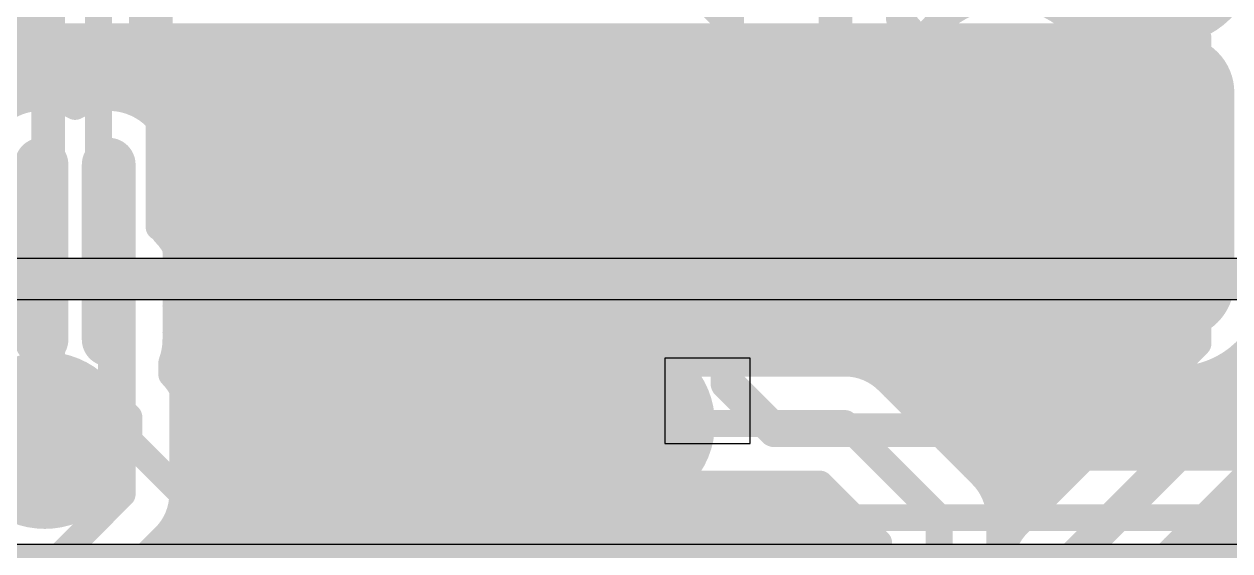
# Model space of a CAD drawing. Header units: millimetres. Extents: x 0.11 to 5.67, y 0.55 to 4.24.
# Drawn here: x 3.2292 to 3.5822, y 1.6753 to 1.8295 of the extents above; entities that cross this region are included whole.
import ezdxf

# ---------------------------------------------------------------- set-up
doc = ezdxf.new("R2010")
doc.units = ezdxf.units.MM
doc.header["$MEASUREMENT"] = 0
for name, color, linetype in [('BottomLayer', 5, 'Continuous'), ('InternalPlane1', 76, 'Continuous'), ('InternalPlane2', 16, 'Continuous'), ('MultiLayer', 9, 'Continuous'), ('TopLayer', 1, 'Continuous'), ('TopOverlay', 2, 'Continuous'), ('TopPaste', 8, 'Continuous'), ('TopSolder', 216, 'Continuous'), ('ViaHoleLayer', 16, 'Continuous')]:
    doc.layers.add(name, color=color, linetype=linetype)

# ---------------------------------------------------------------- blocks, each defined once
blk = doc.blocks.new('EIAJ_SO8_191')
at = {"layer": 'TopLayer', "const_width": 0.02953}
for points in [[(0.02774, 0), (-0.02774, 0)], [(0.02774, -0.05), (-0.02774, -0.05)], [(0.02774, -0.1), (-0.02774, -0.1)]]:
    blk.add_lwpolyline(points, dxfattribs=at)
at = {"layer": 'TopLayer', "const_width": 0.01476}
for points in [[(-0.03512, 0, 1), (-0.02035, 0, 1)], [(0.02035, 0, 1), (0.03512, 0, 1)], [(-0.03512, -0.05, 1), (-0.02035, -0.05, 1)], [(0.02035, -0.05, 1), (0.03512, -0.05, 1)], [(-0.03512, -0.1, 1), (-0.02035, -0.1, 1)], [(0.02035, -0.1, 1), (0.03512, -0.1, 1)]]:
    blk.add_lwpolyline(points, format="xyb", close=True, dxfattribs=at)
at = {"layer": 'TopOverlay'}
for p, q in [((-0.075, 0.05), (-0.075, 0.025)), ((-0.05, 0.05), (-0.075, 0.05)), ((-0.05, 0.025), (-0.05, 0.05)), ((-0.075, 0.025), (-0.05, 0.025))]:
    blk.add_line(p, q, dxfattribs=at)
at = {"layer": 'TopPaste', "const_width": 0.02953}
for points in [[(0.02774, 0), (-0.02774, 0)], [(0.02774, -0.05), (-0.02774, -0.05)], [(0.02774, -0.1), (-0.02774, -0.1)]]:
    blk.add_lwpolyline(points, dxfattribs=at)
at = {"layer": 'TopPaste', "const_width": 0.01476}
for points in [[(-0.03512, 0, 1), (-0.02035, 0, 1)], [(0.02035, 0, 1), (0.03512, 0, 1)], [(-0.03512, -0.05, 1), (-0.02035, -0.05, 1)], [(0.02035, -0.05, 1), (0.03512, -0.05, 1)], [(-0.03512, -0.1, 1), (-0.02035, -0.1, 1)], [(0.02035, -0.1, 1), (0.03512, -0.1, 1)]]:
    blk.add_lwpolyline(points, format="xyb", close=True, dxfattribs=at)
at = {"layer": 'TopSolder', "const_width": 0.03346}
for points in [[(0.02774, 0), (-0.02774, 0)], [(0.02774, -0.05), (-0.02774, -0.05)], [(0.02774, -0.1), (-0.02774, -0.1)]]:
    blk.add_lwpolyline(points, dxfattribs=at)
at = {"layer": 'TopSolder', "const_width": 0.01673}
for points in [[(-0.0361, 0, 1), (-0.01937, 0, 1)], [(0.01937, 0, 1), (0.0361, 0, 1)], [(-0.0361, -0.05, 1), (-0.01937, -0.05, 1)], [(0.01937, -0.05, 1), (0.0361, -0.05, 1)], [(-0.0361, -0.1, 1), (-0.01937, -0.1, 1)], [(0.01937, -0.1, 1), (0.0361, -0.1, 1)]]:
    blk.add_lwpolyline(points, format="xyb", close=True, dxfattribs=at)
blk = doc.blocks.new('LQFP48_192')
at = {"layer": 'TopLayer', "const_width": 0.01181}
for points in [[(0.19094, -0.10827), (0.13976, -0.10827)], [(0.08858, -0.13976), (0.08858, -0.19094)], [(0.10827, -0.13976), (0.10827, -0.19094)]]:
    blk.add_lwpolyline(points, dxfattribs=at)
at = {"layer": 'TopLayer', "const_width": 0.00591}
for points in [[(0.13681, -0.10827, 1), (0.14272, -0.10827, 1)], [(0.18799, -0.10827, 1), (0.1939, -0.10827, 1)], [(0.08563, -0.13976, 1), (0.09154, -0.13976, 1)], [(0.10532, -0.13976, 1), (0.11122, -0.13976, 1)], [(0.08563, -0.19094, 1), (0.09154, -0.19094, 1)], [(0.10532, -0.19094, 1), (0.11122, -0.19094, 1)]]:
    blk.add_lwpolyline(points, format="xyb", close=True, dxfattribs=at)
at = {"layer": 'TopOverlay', "const_width": 0.00787}
for points in [[(0.11811, -0.11811), (0.11811, 0.11811)], [(-0.11811, -0.11811), (0.11811, -0.11811)]]:
    blk.add_lwpolyline(points, dxfattribs=at)
at = {"layer": 'TopOverlay', "const_width": 0.00394}
blk.add_lwpolyline([(0.11614, -0.11811, 1), (0.12008, -0.11811, 1)], format="xyb", close=True, dxfattribs=at)
blk.add_lwpolyline([(0.11614, -0.11811, 1), (0.12008, -0.11811, 1)], format="xyb", close=True, dxfattribs=at)
at = {"layer": 'TopPaste', "const_width": 0.01181}
for points in [[(0.19094, -0.10827), (0.13976, -0.10827)], [(0.08858, -0.13976), (0.08858, -0.19094)], [(0.10827, -0.13976), (0.10827, -0.19094)]]:
    blk.add_lwpolyline(points, dxfattribs=at)
at = {"layer": 'TopPaste', "const_width": 0.00591}
for points in [[(0.13681, -0.10827, 1), (0.14272, -0.10827, 1)], [(0.18799, -0.10827, 1), (0.1939, -0.10827, 1)], [(0.08563, -0.13976, 1), (0.09154, -0.13976, 1)], [(0.10532, -0.13976, 1), (0.11122, -0.13976, 1)], [(0.08563, -0.19094, 1), (0.09154, -0.19094, 1)], [(0.10532, -0.19094, 1), (0.11122, -0.19094, 1)]]:
    blk.add_lwpolyline(points, format="xyb", close=True, dxfattribs=at)
at = {"layer": 'TopSolder', "const_width": 0.01575}
for points in [[(0.19094, -0.10827), (0.13976, -0.10827)], [(0.08858, -0.13976), (0.08858, -0.19094)], [(0.10827, -0.13976), (0.10827, -0.19094)]]:
    blk.add_lwpolyline(points, dxfattribs=at)
at = {"layer": 'TopSolder', "const_width": 0.00787}
for points in [[(0.13583, -0.10827, 1), (0.1437, -0.10827, 1)], [(0.18701, -0.10827, 1), (0.19488, -0.10827, 1)], [(0.08465, -0.13976, 1), (0.09252, -0.13976, 1)], [(0.10433, -0.13976, 1), (0.1122, -0.13976, 1)], [(0.08465, -0.19094, 1), (0.09252, -0.19094, 1)], [(0.10433, -0.19094, 1), (0.1122, -0.19094, 1)]]:
    blk.add_lwpolyline(points, format="xyb", close=True, dxfattribs=at)

msp = doc.modelspace()

# ---------------------------------------------------------------- linework, layer by layer
at = {"layer": 'BottomLayer'}
for points, const_width in [([(3.23622, 1.70866), (3.23622, 1.92317)], 0.00984), ([(3.25098, 1.7628), (3.25098, 1.86209)], 0.00787), ([(3.2687, 1.77013), (3.2687, 1.85476)], 0.00787), ([(3.2687, 1.82578), (3.55415, 1.82578)], 0.00787), ([(3.57283, 1.73609), (3.57283, 1.8254)], 0.00787), ([(3.2687, 1.81791), (3.57283, 1.81791)], 0.00787), ([(3.2687, 1.81003), (3.57283, 1.81003)], 0.00787), ([(3.2687, 1.80216), (3.57283, 1.80216)], 0.00787), ([(3.2687, 1.79429), (3.57283, 1.79429)], 0.00787), ([(3.2687, 1.78641), (3.57283, 1.78641)], 0.00787), ([(3.2687, 1.77854), (3.57283, 1.77854)], 0.00787), ([(3.2687, 1.77066), (3.57283, 1.77066)], 0.00787), ([(3.25098, 1.7628), (3.25787, 1.75591)], 0.00787), ([(3.2742, 1.76279), (3.57283, 1.76279)], 0.00787), ([(3.25787, 1.69193), (3.25787, 1.75591)], 0.00787), ([(3.27559, 1.69193), (3.27559, 1.75591)], 0.00787), ([(3.27559, 1.75492), (3.57283, 1.75492)], 0.00787), ([(3.27559, 1.74704), (3.57283, 1.74704)], 0.00787), ([(3.27559, 1.73917), (3.57283, 1.73917)], 0.00787), ([(3.52024, 1.6835), (3.57283, 1.73609)], 0.00787), ([(3.27559, 1.73129), (3.38804, 1.73129)], 0.00787), ([(3.42299, 1.73129), (3.56804, 1.73129)], 0.00787), ([(3.42398, 1.73031), (3.46949, 1.73031)], 0.00787), ([(3.53346, 1.67028), (3.59154, 1.72835)], 0.00984), ([(3.27559, 1.72342), (3.38232, 1.72342)], 0.00787), ([(3.48202, 1.72513), (3.50957, 1.69757)], 0.00787), ([(3.48372, 1.72342), (3.56016, 1.72342)], 0.00787), ([(3.55217, 1.64751), (3.62795, 1.7233)], 0.00787), ([(3.27559, 1.71555), (3.38009, 1.71555)], 0.00787), ([(3.4916, 1.71555), (3.55229, 1.71555)], 0.00787), ([(3.55217, 1.66253), (3.60476, 1.71512)], 0.00787), ([(3.40551, 1.7126), (3.46949, 1.7126)], 0.00787), ([(3.46949, 1.7126), (3.49705, 1.68504)], 0.00787), ([(3.23524, 1.70768), (3.23622, 1.70866)], 0.00984), ([(3.27559, 1.70767), (3.3804, 1.70767)], 0.00787), ([(3.49947, 1.70767), (3.54441, 1.70767)], 0.00787), ([(3.27559, 1.6998), (3.38335, 1.6998)], 0.00787), ([(3.50734, 1.6998), (3.53654, 1.6998)], 0.00787), ([(3.42398, 1.69488), (3.46215, 1.69488)], 0.00787), ([(3.46215, 1.69488), (3.47933, 1.6777)], 0.00787), ([(3.20571, 1.63976), (3.25787, 1.69193)], 0.00787), ([(3.27559, 1.69192), (3.39043, 1.69192)], 0.00787), ([(3.42059, 1.69192), (3.46511, 1.69192)], 0.00787), ([(3.51337, 1.69192), (3.52867, 1.69192)], 0.00787), ([(3.58156, 1.69192), (3.59658, 1.69192)], 0.00787), ([(3.27374, 1.68405), (3.47298, 1.68405)], 0.00787), ([(3.49705, 1.58957), (3.49705, 1.68504)], 0.00787), ([(3.51476, 1.60803), (3.51476, 1.68504)], 0.00787), ([(3.51476, 1.68405), (3.52079, 1.68405)], 0.00787), ([(3.57369, 1.68405), (3.58871, 1.68405)], 0.00787), ([(3.23129, 1.64029), (3.2704, 1.6794)], 0.00787), ([(3.47933, 1.60803), (3.47933, 1.6777)], 0.00787), ([(3.26718, 1.67618), (3.47933, 1.67618)], 0.00787), ([(3.56581, 1.67618), (3.58083, 1.67618)], 0.00787)]:
    msp.add_lwpolyline(points, dxfattribs=dict(at, const_width=const_width))
at = {"layer": 'BottomLayer', "const_width": 0.00787}
for points in [[(3.57283, 1.8254, -1.434863), (3.57283, 1.87342)], [(3.2704, 1.76843, -0.198912), (3.27559, 1.75591)], [(3.2704, 1.76843, -0.198912), (3.27559, 1.75591)], [(3.42398, 1.69488, -2.486759), (3.42398, 1.73031)], [(3.46949, 1.73031, -0.198912), (3.48202, 1.72513)], [(3.46949, 1.73031, -0.198912), (3.48202, 1.72513)], [(3.50957, 1.69757, -0.198912), (3.51476, 1.68504)], [(3.50957, 1.69757, -0.198912), (3.51476, 1.68504)], [(3.27559, 1.69193, -0.198912), (3.2704, 1.6794)], [(3.27559, 1.69193, -0.198912), (3.2704, 1.6794)], [(3.51476, 1.67028, -0.198912), (3.52024, 1.6835)], [(3.51476, 1.67028, -0.198912), (3.52024, 1.6835)]]:
    msp.add_lwpolyline(points, format="xyb", dxfattribs=at)
at = {"layer": 'BottomLayer'}
for points, const_width in [([(3.26673, 1.82578, 1), (3.27067, 1.82578, 1)], 0.00394), ([(3.55218, 1.82578, 1), (3.55612, 1.82578, 1)], 0.00394), ([(3.57087, 1.8254, 1), (3.5748, 1.8254, 1)], 0.00394), ([(3.57087, 1.8254, 1), (3.5748, 1.8254, 1)], 0.00394), ([(3.26673, 1.81791, 1), (3.27067, 1.81791, 1)], 0.00394), ([(3.57087, 1.81791, 1), (3.5748, 1.81791, 1)], 0.00394), ([(3.26673, 1.81003, 1), (3.27067, 1.81003, 1)], 0.00394), ([(3.57087, 1.81003, 1), (3.5748, 1.81003, 1)], 0.00394), ([(3.26673, 1.80216, 1), (3.27067, 1.80216, 1)], 0.00394), ([(3.57087, 1.80216, 1), (3.5748, 1.80216, 1)], 0.00394), ([(3.26673, 1.79429, 1), (3.27067, 1.79429, 1)], 0.00394), ([(3.57087, 1.79429, 1), (3.5748, 1.79429, 1)], 0.00394), ([(3.26673, 1.78641, 1), (3.27067, 1.78641, 1)], 0.00394), ([(3.57087, 1.78641, 1), (3.5748, 1.78641, 1)], 0.00394), ([(3.26673, 1.77854, 1), (3.27067, 1.77854, 1)], 0.00394), ([(3.57087, 1.77854, 1), (3.5748, 1.77854, 1)], 0.00394), ([(3.26673, 1.77066, 1), (3.27067, 1.77066, 1)], 0.00394), ([(3.26673, 1.77013, 1), (3.27067, 1.77013, 1)], 0.00394), ([(3.26843, 1.76843, 1), (3.27237, 1.76843, 1)], 0.00394), ([(3.26843, 1.76843, 1), (3.27237, 1.76843, 1)], 0.00394), ([(3.57087, 1.77066, 1), (3.5748, 1.77066, 1)], 0.00394), ([(3.24902, 1.7628, 1), (3.25295, 1.7628, 1)], 0.00394), ([(3.24902, 1.7628, 1), (3.25295, 1.7628, 1)], 0.00394), ([(3.27223, 1.76279, 1), (3.27617, 1.76279, 1)], 0.00394), ([(3.57087, 1.76279, 1), (3.5748, 1.76279, 1)], 0.00394), ([(3.25591, 1.75591, 1), (3.25984, 1.75591, 1)], 0.00394), ([(3.25591, 1.75591, 1), (3.25984, 1.75591, 1)], 0.00394), ([(3.27362, 1.75591, 1), (3.27756, 1.75591, 1)], 0.00394), ([(3.27362, 1.75591, 1), (3.27756, 1.75591, 1)], 0.00394), ([(3.27362, 1.75591, 1), (3.27756, 1.75591, 1)], 0.00394), ([(3.27362, 1.75492, 1), (3.27756, 1.75492, 1)], 0.00394), ([(3.57087, 1.75492, 1), (3.5748, 1.75492, 1)], 0.00394), ([(3.27362, 1.74704, 1), (3.27756, 1.74704, 1)], 0.00394), ([(3.57087, 1.74704, 1), (3.5748, 1.74704, 1)], 0.00394), ([(3.27362, 1.73917, 1), (3.27756, 1.73917, 1)], 0.00394), ([(3.57087, 1.73917, 1), (3.5748, 1.73917, 1)], 0.00394), ([(3.57087, 1.73609, 1), (3.5748, 1.73609, 1)], 0.00394), ([(3.57087, 1.73609, 1), (3.5748, 1.73609, 1)], 0.00394), ([(3.27362, 1.73129, 1), (3.27756, 1.73129, 1)], 0.00394), ([(3.38607, 1.73129, 1), (3.39001, 1.73129, 1)], 0.00394), ([(3.42102, 1.73129, 1), (3.42495, 1.73129, 1)], 0.00394), ([(3.42201, 1.73031, 1), (3.42595, 1.73031, 1)], 0.00394), ([(3.42201, 1.73031, 1), (3.42595, 1.73031, 1)], 0.00394), ([(3.46752, 1.73031, 1), (3.47146, 1.73031, 1)], 0.00394), ([(3.46752, 1.73031, 1), (3.47146, 1.73031, 1)], 0.00394), ([(3.46752, 1.73031, 1), (3.47146, 1.73031, 1)], 0.00394), ([(3.56607, 1.73129, 1), (3.57, 1.73129, 1)], 0.00394), ([(3.27362, 1.72342, 1), (3.27756, 1.72342, 1)], 0.00394), ([(3.38035, 1.72342, 1), (3.38429, 1.72342, 1)], 0.00394), ([(3.48005, 1.72513, 1), (3.48398, 1.72513, 1)], 0.00394), ([(3.48005, 1.72513, 1), (3.48398, 1.72513, 1)], 0.00394), ([(3.48005, 1.72513, 1), (3.48398, 1.72513, 1)], 0.00394), ([(3.48175, 1.72342, 1), (3.48569, 1.72342, 1)], 0.00394), ([(3.55819, 1.72342, 1), (3.56213, 1.72342, 1)], 0.00394), ([(3.39961, 1.7126, 1), (3.41142, 1.7126, 1)], 0.01181), ([(3.22933, 1.70768, 1), (3.24114, 1.70768, 1)], 0.01181), ([(3.27362, 1.71555, 1), (3.27756, 1.71555, 1)], 0.00394), ([(3.37812, 1.71555, 1), (3.38206, 1.71555, 1)], 0.00394), ([(3.48963, 1.71555, 1), (3.49356, 1.71555, 1)], 0.00394), ([(3.55032, 1.71555, 1), (3.55426, 1.71555, 1)], 0.00394), ([(3.40354, 1.7126, 1), (3.40748, 1.7126, 1)], 0.00394), ([(3.46752, 1.7126, 1), (3.47146, 1.7126, 1)], 0.00394), ([(3.46752, 1.7126, 1), (3.47146, 1.7126, 1)], 0.00394), ([(3.23278, 1.70768, 1), (3.2377, 1.70768, 1)], 0.00492), ([(3.23376, 1.70866, 1), (3.23868, 1.70866, 1)], 0.00492), ([(3.23376, 1.70866, 1), (3.23868, 1.70866, 1)], 0.00492), ([(3.27362, 1.70767, 1), (3.27756, 1.70767, 1)], 0.00394), ([(3.37843, 1.70767, 1), (3.38237, 1.70767, 1)], 0.00394), ([(3.4975, 1.70767, 1), (3.50144, 1.70767, 1)], 0.00394), ([(3.54245, 1.70767, 1), (3.54638, 1.70767, 1)], 0.00394), ([(3.27362, 1.6998, 1), (3.27756, 1.6998, 1)], 0.00394), ([(3.38138, 1.6998, 1), (3.38532, 1.6998, 1)], 0.00394), ([(3.50537, 1.6998, 1), (3.50931, 1.6998, 1)], 0.00394), ([(3.50761, 1.69757, 1), (3.51154, 1.69757, 1)], 0.00394), ([(3.50761, 1.69757, 1), (3.51154, 1.69757, 1)], 0.00394), ([(3.50761, 1.69757, 1), (3.51154, 1.69757, 1)], 0.00394), ([(3.53457, 1.6998, 1), (3.53851, 1.6998, 1)], 0.00394), ([(3.42201, 1.69488, 1), (3.42595, 1.69488, 1)], 0.00394), ([(3.42201, 1.69488, 1), (3.42595, 1.69488, 1)], 0.00394), ([(3.46018, 1.69488, 1), (3.46412, 1.69488, 1)], 0.00394), ([(3.46018, 1.69488, 1), (3.46412, 1.69488, 1)], 0.00394), ([(3.25591, 1.69193, 1), (3.25984, 1.69193, 1)], 0.00394), ([(3.25591, 1.69193, 1), (3.25984, 1.69193, 1)], 0.00394), ([(3.27362, 1.69193, 1), (3.27756, 1.69193, 1)], 0.00394), ([(3.27362, 1.69193, 1), (3.27756, 1.69193, 1)], 0.00394), ([(3.27362, 1.69193, 1), (3.27756, 1.69193, 1)], 0.00394), ([(3.27362, 1.69192, 1), (3.27756, 1.69192, 1)], 0.00394), ([(3.38846, 1.69192, 1), (3.3924, 1.69192, 1)], 0.00394), ([(3.41862, 1.69192, 1), (3.42256, 1.69192, 1)], 0.00394), ([(3.46314, 1.69192, 1), (3.46708, 1.69192, 1)], 0.00394), ([(3.5114, 1.69192, 1), (3.51534, 1.69192, 1)], 0.00394), ([(3.5267, 1.69192, 1), (3.53063, 1.69192, 1)], 0.00394), ([(3.57959, 1.69192, 1), (3.58353, 1.69192, 1)], 0.00394), ([(3.27177, 1.68405, 1), (3.27571, 1.68405, 1)], 0.00394), ([(3.47101, 1.68405, 1), (3.47495, 1.68405, 1)], 0.00394), ([(3.49508, 1.68504, 1), (3.49902, 1.68504, 1)], 0.00394), ([(3.49508, 1.68504, 1), (3.49902, 1.68504, 1)], 0.00394), ([(3.5128, 1.68504, 1), (3.51673, 1.68504, 1)], 0.00394), ([(3.5128, 1.68504, 1), (3.51673, 1.68504, 1)], 0.00394), ([(3.5128, 1.68504, 1), (3.51673, 1.68504, 1)], 0.00394), ([(3.5128, 1.68405, 1), (3.51673, 1.68405, 1)], 0.00394), ([(3.51827, 1.6835, 1), (3.52221, 1.6835, 1)], 0.00394), ([(3.51827, 1.6835, 1), (3.52221, 1.6835, 1)], 0.00394), ([(3.51827, 1.6835, 1), (3.52221, 1.6835, 1)], 0.00394), ([(3.51882, 1.68405, 1), (3.52276, 1.68405, 1)], 0.00394), ([(3.57172, 1.68405, 1), (3.57565, 1.68405, 1)], 0.00394), ([(3.26843, 1.6794, 1), (3.27237, 1.6794, 1)], 0.00394), ([(3.26843, 1.6794, 1), (3.27237, 1.6794, 1)], 0.00394), ([(3.26843, 1.6794, 1), (3.27237, 1.6794, 1)], 0.00394), ([(3.47736, 1.6777, 1), (3.4813, 1.6777, 1)], 0.00394), ([(3.47736, 1.6777, 1), (3.4813, 1.6777, 1)], 0.00394), ([(3.26521, 1.67618, 1), (3.26914, 1.67618, 1)], 0.00394), ([(3.47736, 1.67618, 1), (3.4813, 1.67618, 1)], 0.00394), ([(3.56384, 1.67618, 1), (3.56778, 1.67618, 1)], 0.00394), ([(3.57886, 1.67618, 1), (3.5828, 1.67618, 1)], 0.00394)]:
    msp.add_lwpolyline(points, format="xyb", close=True, dxfattribs=dict(at, const_width=const_width))
at = {"layer": 'InternalPlane1', "const_width": 0.02591}
for points in [[(3.55102, 1.84941, 1), (3.57693, 1.84941, 1)], [(3.39256, 1.7126, 1), (3.41846, 1.7126, 1)], [(3.22228, 1.70768, 1), (3.24819, 1.70768, 1)]]:
    msp.add_lwpolyline(points, format="xyb", close=True, dxfattribs=at)
at = {"layer": 'InternalPlane2'}
for p, q in [((3.60383, 1.76088), (3.16535, 1.76088)), ((3.16782, 1.74896), (3.6063, 1.74896)), ((3.68749, 1.67722), (3.14966, 1.67722))]:
    msp.add_line(p, q, dxfattribs=at)
at = {"layer": 'InternalPlane2', "const_width": 0.02591}
for points in [[(3.20063, 1.82874, 1), (3.22654, 1.82874, 1)], [(3.39256, 1.7126, 1), (3.41846, 1.7126, 1)], [(3.22228, 1.70768, 1), (3.24819, 1.70768, 1)]]:
    msp.add_lwpolyline(points, format="xyb", close=True, dxfattribs=at)
at = {"layer": 'InternalPlane2', "const_width": 0.01181}
for points in [[(3.16535, 1.75492), (3.6063, 1.75492)], [(2.70079, 1.67126), (3.68996, 1.67126)]]:
    msp.add_lwpolyline(points, dxfattribs=at)
at = {"layer": 'MultiLayer', "const_width": 0.01181}
for points in [[(3.39961, 1.7126, 1), (3.41142, 1.7126, 1)], [(3.22933, 1.70768, 1), (3.24114, 1.70768, 1)]]:
    msp.add_lwpolyline(points, format="xyb", close=True, dxfattribs=at)
at = {"layer": 'TopLayer'}
for points, const_width in [([(3.46673, 1.78177), (3.46673, 1.89154)], 0.00984), ([(3.40748, 1.85925), (3.43504, 1.83169)], 0.00984), ([(3.48543, 1.83107), (3.48543, 1.85523)], 0.00787), ([(3.56485, 1.78365), (3.56485, 1.84747)], 0.01969), ([(3.54123, 1.82416), (3.54123, 1.83769)], 0.00787), ([(3.43504, 1.72441), (3.43504, 1.83169)], 0.00984), ([(3.02469, 1.82578), (3.26665, 1.82578)], 0.00787), ([(3.49018, 1.82578), (3.49328, 1.82578)], 0.00787), ([(3.02549, 1.81791), (3.26585, 1.81791)], 0.00787), ([(3.31102, 1.81988), (3.37402, 1.81988)], 0.00984), ([(3.37402, 1.81988), (3.40551, 1.78839)], 0.00984), ([(3.02295, 1.81003), (3.26839, 1.81003)], 0.00787), ([(3.268, 1.80216), (3.27686, 1.80216)], 0.00787), ([(3.28543, 1.8002), (3.33661, 1.8002)], 0.00787), ([(3.34276, 1.80118), (3.36627, 1.80118)], 0.00787), ([(3.36627, 1.80118), (3.38681, 1.78064)], 0.00787), ([(3.27272, 1.79429), (3.37316, 1.79429)], 0.00787), ([(3.40551, 1.7126), (3.40551, 1.78839)], 0.00984), ([(3.56485, 1.78365), (3.56673, 1.78177)], 0.01969), ([(3.27362, 1.7372), (3.27362, 1.78839)], 0.00787), ([(3.27362, 1.78641), (3.38104, 1.78641)], 0.00787), ([(3.51673, 1.78177), (3.51772, 1.78079)], 0.00984), ([(3.38681, 1.73007), (3.38681, 1.78064)], 0.00787), ([(3.51772, 1.72835), (3.51772, 1.78079)], 0.00984), ([(3.27362, 1.77854), (3.38681, 1.77854)], 0.00787), ([(3.27362, 1.77066), (3.38681, 1.77066)], 0.00787), ([(3.25394, 1.7628), (3.25469, 1.76204)], 0.00787), ([(3.25469, 1.71964), (3.25469, 1.76204)], 0.00787), ([(3.27362, 1.76279), (3.38681, 1.76279)], 0.00787), ([(3.27362, 1.75492), (3.38681, 1.75492)], 0.00787), ([(3.27362, 1.74704), (3.38681, 1.74704)], 0.00787), ([(3.27362, 1.73917), (3.38681, 1.73917)], 0.00787), ([(3.53642, 1.72835), (3.53642, 1.73337)], 0.00787), ([(3.27241, 1.72698), (3.27241, 1.7304)], 0.00787), ([(3.27271, 1.73129), (3.38681, 1.73129)], 0.00787), ([(3.5, 1.71063), (3.51772, 1.72835)], 0.00984), ([(3.53642, 1.73129), (3.54948, 1.73129)], 0.00787), ([(3.58398, 1.73129), (3.60298, 1.73129)], 0.00787), ([(3.27514, 1.72342), (3.38232, 1.72342)], 0.00787), ([(3.43504, 1.72441), (3.44882, 1.71063)], 0.00984), ([(3.53576, 1.72342), (3.68852, 1.72342)], 0.00787), ([(3.25469, 1.71964), (3.25984, 1.71449)], 0.00787), ([(3.27753, 1.71555), (3.38009, 1.71555)], 0.00787), ([(3.51857, 1.70276), (3.53094, 1.71512)], 0.00787), ([(3.53135, 1.71555), (3.68065, 1.71555)], 0.00787), ([(3.25984, 1.70768), (3.25984, 1.71449)], 0.00787), ([(3.27755, 1.71502), (3.28982, 1.70276)], 0.00787), ([(3.44882, 1.71063), (3.5, 1.71063)], 0.00984), ([(3.21654, 1.70768), (3.23524, 1.70768)], 0.00984), ([(3.25984, 1.70768), (3.28248, 1.68504)], 0.00787), ([(3.2849, 1.70767), (3.3804, 1.70767)], 0.00787), ([(3.52349, 1.70767), (3.67277, 1.70767)], 0.00787), ([(3.28982, 1.70276), (3.38189, 1.70276)], 0.00787), ([(3.51857, 1.70276), (3.66786, 1.70276)], 0.00787), ([(3.28248, 1.68504), (3.6752, 1.68504)], 0.00787)]:
    msp.add_lwpolyline(points, dxfattribs=dict(at, const_width=const_width))
at = {"layer": 'TopLayer', "const_width": 0.00787}
for points in [[(3.26839, 1.82972, -0.26795), (3.26839, 1.84941)], [(3.49173, 1.82328, -0.578853), (3.54123, 1.82416)], [(3.28543, 1.8002, -0.57735), (3.26839, 1.82972)], [(3.48543, 1.83107, -0.088433), (3.49173, 1.82328)], [(3.22254, 1.80421, -0.298649), (3.24409, 1.80543)], [(3.24409, 1.80543, -0.57735), (3.27362, 1.78839)], [(3.34276, 1.80118, -0.079559), (3.33661, 1.8002)], [(3.54173, 1.74026, -0.076703), (3.53642, 1.73337)], [(3.59282, 1.74245, -0.619988), (3.54173, 1.74026)], [(3.27362, 1.7372, -0.088536), (3.27241, 1.7304)], [(3.38189, 1.70276, -0.294645), (3.38681, 1.73007)], [(3.27241, 1.72698, -0.190269), (3.27755, 1.71502)], [(3.27241, 1.72698, -0.190269), (3.27755, 1.71502)], [(3.53642, 1.72835, -0.198912), (3.53094, 1.71512)], [(3.53642, 1.72835, -0.198912), (3.53094, 1.71512)]]:
    msp.add_lwpolyline(points, format="xyb", dxfattribs=at)
at = {"layer": 'TopLayer'}
for points, const_width in [([(3.43258, 1.83169, 1), (3.4375, 1.83169, 1)], 0.00492), ([(3.43258, 1.83169, 1), (3.4375, 1.83169, 1)], 0.00492), ([(3.26642, 1.82972, 1), (3.27035, 1.82972, 1)], 0.00394), ([(3.26642, 1.82972, 1), (3.27035, 1.82972, 1)], 0.00394), ([(3.48346, 1.83107, 1), (3.4874, 1.83107, 1)], 0.00394), ([(3.48346, 1.83107, 1), (3.4874, 1.83107, 1)], 0.00394), ([(3.26468, 1.82578, 1), (3.26862, 1.82578, 1)], 0.00394), ([(3.48821, 1.82578, 1), (3.49215, 1.82578, 1)], 0.00394), ([(3.49131, 1.82578, 1), (3.49525, 1.82578, 1)], 0.00394), ([(3.48976, 1.82328, 1), (3.4937, 1.82328, 1)], 0.00394), ([(3.48976, 1.82328, 1), (3.4937, 1.82328, 1)], 0.00394), ([(3.53926, 1.82416, 1), (3.5432, 1.82416, 1)], 0.00394), ([(3.53926, 1.82416, 1), (3.5432, 1.82416, 1)], 0.00394), ([(3.26388, 1.81791, 1), (3.26782, 1.81791, 1)], 0.00394), ([(3.30856, 1.81988, 1), (3.31348, 1.81988, 1)], 0.00492), ([(3.37156, 1.81988, 1), (3.37648, 1.81988, 1)], 0.00492), ([(3.37156, 1.81988, 1), (3.37648, 1.81988, 1)], 0.00492), ([(3.26642, 1.81003, 1), (3.27036, 1.81003, 1)], 0.00394), ([(3.24213, 1.80543, 1), (3.24606, 1.80543, 1)], 0.00394), ([(3.24213, 1.80543, 1), (3.24606, 1.80543, 1)], 0.00394), ([(3.26603, 1.80216, 1), (3.26997, 1.80216, 1)], 0.00394), ([(3.27489, 1.80216, 1), (3.27883, 1.80216, 1)], 0.00394), ([(3.28346, 1.8002, 1), (3.2874, 1.8002, 1)], 0.00394), ([(3.28346, 1.8002, 1), (3.2874, 1.8002, 1)], 0.00394), ([(3.33465, 1.8002, 1), (3.33858, 1.8002, 1)], 0.00394), ([(3.33465, 1.8002, 1), (3.33858, 1.8002, 1)], 0.00394), ([(3.34079, 1.80118, 1), (3.34473, 1.80118, 1)], 0.00394), ([(3.34079, 1.80118, 1), (3.34473, 1.80118, 1)], 0.00394), ([(3.3643, 1.80118, 1), (3.36824, 1.80118, 1)], 0.00394), ([(3.3643, 1.80118, 1), (3.36824, 1.80118, 1)], 0.00394), ([(3.27075, 1.79429, 1), (3.27469, 1.79429, 1)], 0.00394), ([(3.3712, 1.79429, 1), (3.37513, 1.79429, 1)], 0.00394), ([(3.40305, 1.78839, 1), (3.40797, 1.78839, 1)], 0.00492), ([(3.40305, 1.78839, 1), (3.40797, 1.78839, 1)], 0.00492), ([(3.55993, 1.78365, 1), (3.56977, 1.78365, 1)], 0.00984), ([(3.55993, 1.78365, 1), (3.56977, 1.78365, 1)], 0.00984), ([(3.27165, 1.78839, 1), (3.27559, 1.78839, 1)], 0.00394), ([(3.27165, 1.78839, 1), (3.27559, 1.78839, 1)], 0.00394), ([(3.27165, 1.78641, 1), (3.27559, 1.78641, 1)], 0.00394), ([(3.37907, 1.78641, 1), (3.38301, 1.78641, 1)], 0.00394), ([(3.56181, 1.78177, 1), (3.57165, 1.78177, 1)], 0.00984), ([(3.46427, 1.78177, 1), (3.46919, 1.78177, 1)], 0.00492), ([(3.51427, 1.78177, 1), (3.51919, 1.78177, 1)], 0.00492), ([(3.38484, 1.78064, 1), (3.38878, 1.78064, 1)], 0.00394), ([(3.38484, 1.78064, 1), (3.38878, 1.78064, 1)], 0.00394), ([(3.51526, 1.78079, 1), (3.52018, 1.78079, 1)], 0.00492), ([(3.51526, 1.78079, 1), (3.52018, 1.78079, 1)], 0.00492), ([(3.27165, 1.77854, 1), (3.27559, 1.77854, 1)], 0.00394), ([(3.38484, 1.77854, 1), (3.38878, 1.77854, 1)], 0.00394), ([(3.27165, 1.77066, 1), (3.27559, 1.77066, 1)], 0.00394), ([(3.38484, 1.77066, 1), (3.38878, 1.77066, 1)], 0.00394), ([(3.25197, 1.7628, 1), (3.25591, 1.7628, 1)], 0.00394), ([(3.25272, 1.76204, 1), (3.25666, 1.76204, 1)], 0.00394), ([(3.25272, 1.76204, 1), (3.25666, 1.76204, 1)], 0.00394), ([(3.27165, 1.76279, 1), (3.27559, 1.76279, 1)], 0.00394), ([(3.38484, 1.76279, 1), (3.38878, 1.76279, 1)], 0.00394), ([(3.27165, 1.75492, 1), (3.27559, 1.75492, 1)], 0.00394), ([(3.38484, 1.75492, 1), (3.38878, 1.75492, 1)], 0.00394), ([(3.27165, 1.74704, 1), (3.27559, 1.74704, 1)], 0.00394), ([(3.38484, 1.74704, 1), (3.38878, 1.74704, 1)], 0.00394), ([(3.53976, 1.74026, 1), (3.5437, 1.74026, 1)], 0.00394), ([(3.53976, 1.74026, 1), (3.5437, 1.74026, 1)], 0.00394), ([(3.27165, 1.73917, 1), (3.27559, 1.73917, 1)], 0.00394), ([(3.27165, 1.7372, 1), (3.27559, 1.7372, 1)], 0.00394), ([(3.27165, 1.7372, 1), (3.27559, 1.7372, 1)], 0.00394), ([(3.38484, 1.73917, 1), (3.38878, 1.73917, 1)], 0.00394), ([(3.53445, 1.73337, 1), (3.53839, 1.73337, 1)], 0.00394), ([(3.53445, 1.73337, 1), (3.53839, 1.73337, 1)], 0.00394), ([(3.27044, 1.7304, 1), (3.27438, 1.7304, 1)], 0.00394), ([(3.27044, 1.7304, 1), (3.27438, 1.7304, 1)], 0.00394), ([(3.27075, 1.73129, 1), (3.27468, 1.73129, 1)], 0.00394), ([(3.38484, 1.73129, 1), (3.38878, 1.73129, 1)], 0.00394), ([(3.38484, 1.73007, 1), (3.38878, 1.73007, 1)], 0.00394), ([(3.38484, 1.73007, 1), (3.38878, 1.73007, 1)], 0.00394), ([(3.51526, 1.72835, 1), (3.52018, 1.72835, 1)], 0.00492), ([(3.51526, 1.72835, 1), (3.52018, 1.72835, 1)], 0.00492), ([(3.53445, 1.73129, 1), (3.53839, 1.73129, 1)], 0.00394), ([(3.54751, 1.73129, 1), (3.55145, 1.73129, 1)], 0.00394), ([(3.58201, 1.73129, 1), (3.58595, 1.73129, 1)], 0.00394), ([(3.27044, 1.72698, 1), (3.27438, 1.72698, 1)], 0.00394), ([(3.27044, 1.72698, 1), (3.27438, 1.72698, 1)], 0.00394), ([(3.27044, 1.72698, 1), (3.27438, 1.72698, 1)], 0.00394), ([(3.53445, 1.72835, 1), (3.53839, 1.72835, 1)], 0.00394), ([(3.53445, 1.72835, 1), (3.53839, 1.72835, 1)], 0.00394), ([(3.53445, 1.72835, 1), (3.53839, 1.72835, 1)], 0.00394), ([(3.27317, 1.72342, 1), (3.27711, 1.72342, 1)], 0.00394), ([(3.38035, 1.72342, 1), (3.38429, 1.72342, 1)], 0.00394), ([(3.43258, 1.72441, 1), (3.4375, 1.72441, 1)], 0.00492), ([(3.43258, 1.72441, 1), (3.4375, 1.72441, 1)], 0.00492), ([(3.53379, 1.72342, 1), (3.53773, 1.72342, 1)], 0.00394), ([(3.25272, 1.71964, 1), (3.25666, 1.71964, 1)], 0.00394), ([(3.25272, 1.71964, 1), (3.25666, 1.71964, 1)], 0.00394), ([(3.39961, 1.7126, 1), (3.41142, 1.7126, 1)], 0.01181), ([(3.22933, 1.70768, 1), (3.24114, 1.70768, 1)], 0.01181), ([(3.27556, 1.71555, 1), (3.2795, 1.71555, 1)], 0.00394), ([(3.37812, 1.71555, 1), (3.38206, 1.71555, 1)], 0.00394), ([(3.52897, 1.71512, 1), (3.53291, 1.71512, 1)], 0.00394), ([(3.52897, 1.71512, 1), (3.53291, 1.71512, 1)], 0.00394), ([(3.52897, 1.71512, 1), (3.53291, 1.71512, 1)], 0.00394), ([(3.52938, 1.71555, 1), (3.53332, 1.71555, 1)], 0.00394), ([(3.25787, 1.71449, 1), (3.26181, 1.71449, 1)], 0.00394), ([(3.25787, 1.71449, 1), (3.26181, 1.71449, 1)], 0.00394), ([(3.27558, 1.71502, 1), (3.27952, 1.71502, 1)], 0.00394), ([(3.27558, 1.71502, 1), (3.27952, 1.71502, 1)], 0.00394), ([(3.27558, 1.71502, 1), (3.27952, 1.71502, 1)], 0.00394), ([(3.40305, 1.7126, 1), (3.40797, 1.7126, 1)], 0.00492), ([(3.44636, 1.71063, 1), (3.45128, 1.71063, 1)], 0.00492), ([(3.44636, 1.71063, 1), (3.45128, 1.71063, 1)], 0.00492), ([(3.49754, 1.71063, 1), (3.50246, 1.71063, 1)], 0.00492), ([(3.49754, 1.71063, 1), (3.50246, 1.71063, 1)], 0.00492), ([(3.23278, 1.70768, 1), (3.2377, 1.70768, 1)], 0.00492), ([(3.25787, 1.70768, 1), (3.26181, 1.70768, 1)], 0.00394), ([(3.25787, 1.70768, 1), (3.26181, 1.70768, 1)], 0.00394), ([(3.28293, 1.70767, 1), (3.28687, 1.70767, 1)], 0.00394), ([(3.37843, 1.70767, 1), (3.38237, 1.70767, 1)], 0.00394), ([(3.52152, 1.70767, 1), (3.52546, 1.70767, 1)], 0.00394), ([(3.28785, 1.70276, 1), (3.29179, 1.70276, 1)], 0.00394), ([(3.28785, 1.70276, 1), (3.29179, 1.70276, 1)], 0.00394), ([(3.37992, 1.70276, 1), (3.38386, 1.70276, 1)], 0.00394), ([(3.37992, 1.70276, 1), (3.38386, 1.70276, 1)], 0.00394), ([(3.5166, 1.70276, 1), (3.52054, 1.70276, 1)], 0.00394), ([(3.5166, 1.70276, 1), (3.52054, 1.70276, 1)], 0.00394), ([(3.28051, 1.68504, 1), (3.28445, 1.68504, 1)], 0.00394), ([(3.28051, 1.68504, 1), (3.28445, 1.68504, 1)], 0.00394)]:
    msp.add_lwpolyline(points, format="xyb", close=True, dxfattribs=dict(at, const_width=const_width))
at = {"layer": 'ViaHoleLayer', "const_width": 0.00591}
for points in [[(3.40256, 1.7126, 1), (3.40846, 1.7126, 1)], [(3.23228, 1.70768, 1), (3.23819, 1.70768, 1)]]:
    msp.add_lwpolyline(points, format="xyb", close=True, dxfattribs=at)

# ---------------------------------------------------------------- block references
msp.add_blockref('LQFP48_192', (3.14567, 1.92815))
at = {"rotation": 90}
msp.add_blockref('EIAJ_SO8_191', (3.46673, 1.78177), dxfattribs=at)

doc.saveas('drawing.dxf')
